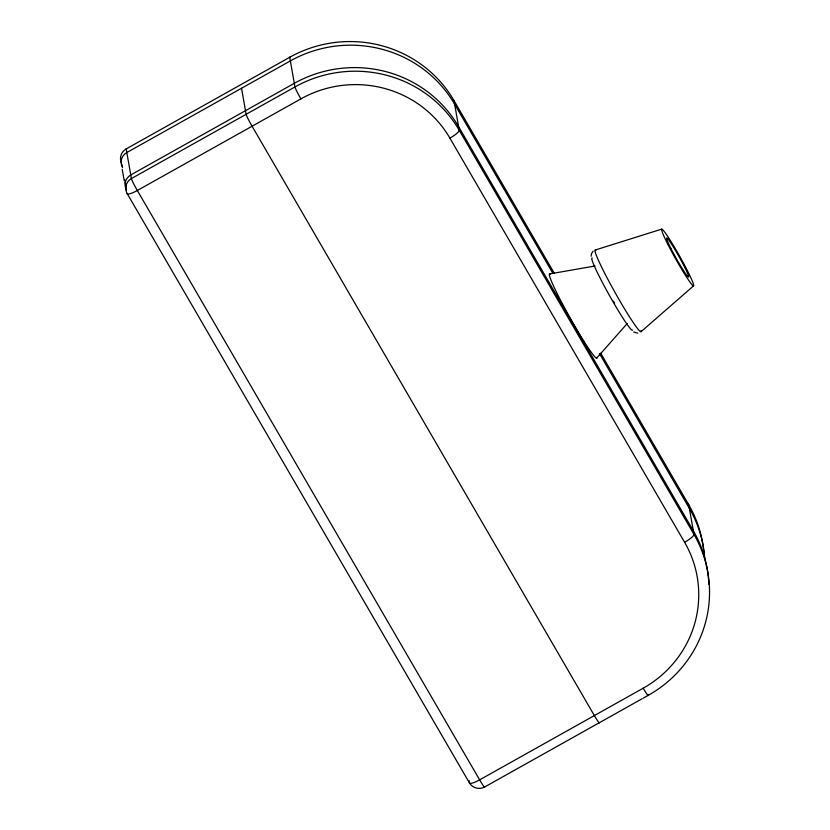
<?xml version="1.0" encoding="UTF-8"?>
<svg xmlns="http://www.w3.org/2000/svg" width="830" height="830" viewBox="0 0 830 830"><rect width="100%" height="100%" fill="white"/><g stroke="black" fill="none" stroke-linecap="round" stroke-linejoin="round"><path stroke-width="1.25" d="M591.116 256.252L591.479 253.7L593.118 251.189M627.252 323.524L596.614 358.197M641.051 331.699L693.496 285.925M643.188 688.205A109.394 106.759 -10 0 0 684.594 542.27L449.891 138.122A109.259 106.634 -10 0 0 383.958 88.281A109.259 106.634 -10 0 0 300.906 98.874L137.334 190.485A11.226 2.303 -30.1 0 1 127.146 193.546L469.448 782.918A11.226 10.956 -10 0 0 484.72 786.944L642.181 698.725M643.198 698.154L648.282 695.301A120.651 117.746 -10 0 0 693.953 534.385L688.724 504.733L600.702 353.175M595.359 249.975L661.759 229.111M595.1 265.984L549.678 273.921M637.699 333.089L633.643 332.01M554.139 272.997L454 100.575A11.226 2.303 -30.1 0 0 452.713 100.088M552.863 273.319L454.633 104.196A120.651 117.746 -10 0 0 290.365 60.901L126.803 152.544A11.226 10.956 -10 0 0 122.56 167.504M599.426 353.497L689.357 508.344A120.651 117.746 -10 0 1 704.753 559.462M648.24 695.084L648.282 695.301A11.226 0.83 60.7 0 1 643.188 688.215L479.636 779.858A11.226 2.303 -30.1 0 1 469.448 782.918L469.023 780.501M241.54 88.26L246.126 114.291A11.226 0.83 60.7 0 0 252.071 126.202L594.363 715.574A11.226 0.83 60.7 0 0 599.457 722.66M122.072 164.797L122.435 166.83M124.749 179.965L126.513 189.935A11.226 10.956 -10 0 1 130.756 174.964L294.318 83.322A120.651 117.746 -10 0 1 458.585 126.617L693.309 530.764A120.651 117.746 -10 0 1 708.82 584.237M122.197 169.237L124.178 180.442M290.386 57.519A11.226 0.83 60.7 0 0 289.722 57.28L126.17 148.923A11.226 10.956 -10 0 0 121.533 163.168M703.954 553.486A120.651 117.746 -10 0 0 688.724 504.733A11.226 2.303 -30.1 0 0 687.437 504.235M126.585 148.881A11.226 0.83 60.7 0 0 126.17 148.923L131.399 178.575A11.226 0.83 60.7 0 0 137.334 190.485L479.636 779.858A11.226 0.83 60.7 0 0 484.72 786.944M127.146 193.546A11.226 10.956 -10 0 1 131.399 178.575L294.951 86.943A120.651 117.746 -10 0 1 459.229 130.237L693.953 534.385A11.226 2.303 -30.1 0 1 684.615 542.27M449.891 138.122A11.226 2.303 -30.1 0 0 459.229 130.237L454 100.575A120.651 117.746 -10 0 0 289.722 57.28L294.951 86.943A11.226 0.83 60.7 0 0 300.896 98.853M614.574 303.116A32.546 2.397 60.7 0 1 613.443 301.166M596.936 357.533A48.265 3.548 60.7 0 1 569.888 317.506A48.265 3.548 60.7 0 1 550.28 274.17M632.543 330.081A41.355 3.04 60.7 0 1 609.417 295.418A41.355 3.04 60.7 0 1 592.257 258.089M641.113 330.527A46.843 3.445 60.7 0 1 615.746 293.747A46.843 3.445 60.7 0 1 595.888 250.214M667.777 244.165A32.546 2.397 60.7 0 0 693.527 285.925A32.546 2.397 60.7 0 0 671.584 242.474A32.546 2.397 60.7 0 0 667.777 244.165M670.837 248.305A22.452 1.65 60.7 0 0 688.589 277.106A22.452 1.65 60.7 0 0 673.462 247.143A22.452 1.65 60.7 0 0 670.837 248.305"/></g></svg>
